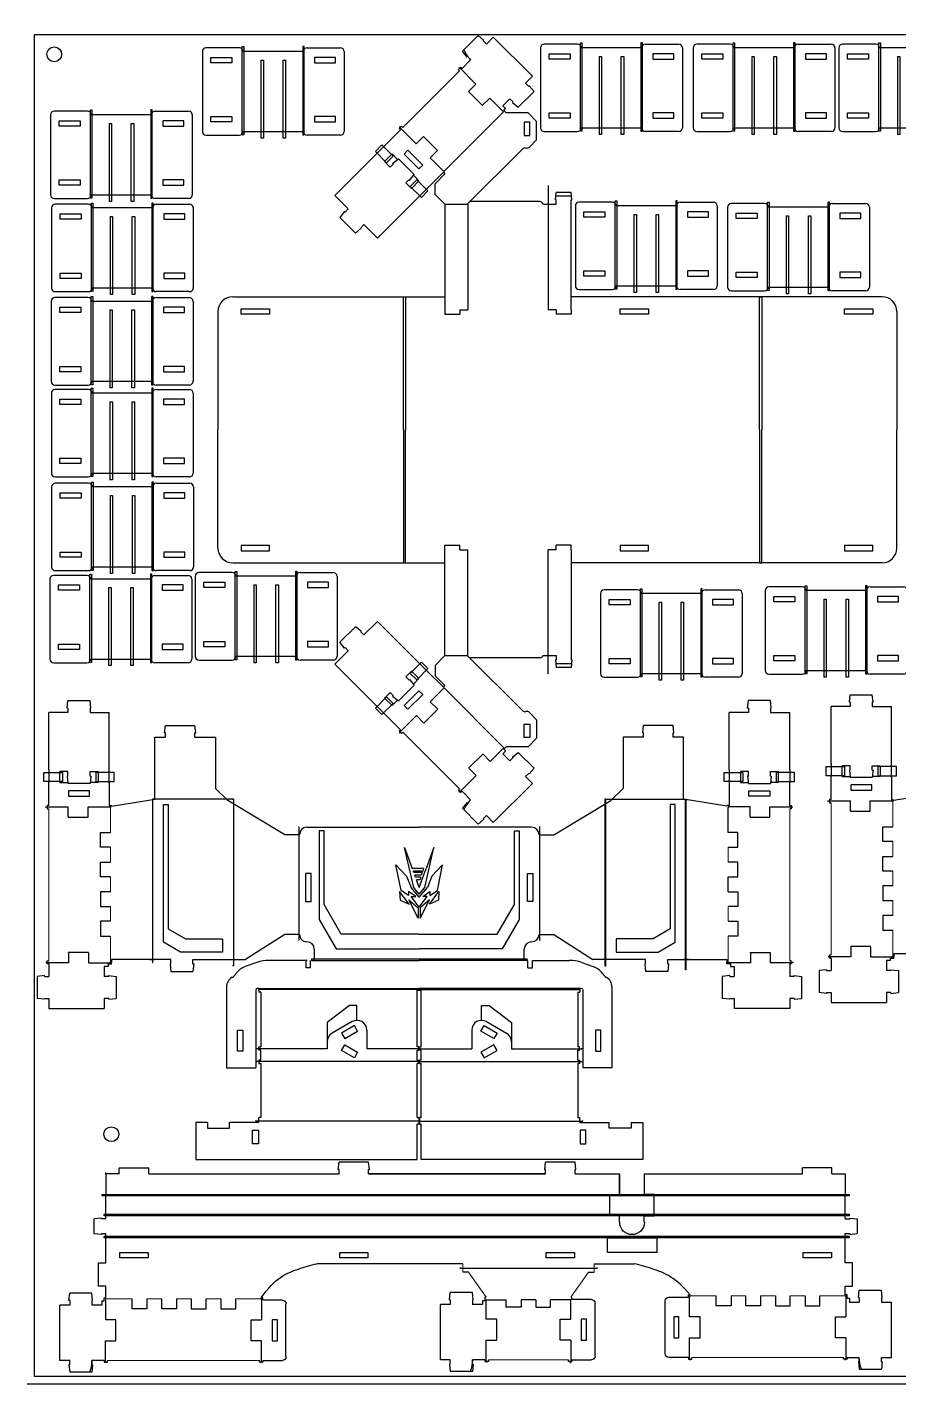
# Model space of a CAD drawing. Header units: inches. Extents: x 1422.9 to 1482.5, y 123.1 to 197.2.
# Drawn here: x 1451.4 to 1458.36, y 164.01 to 174.85 of the extents above; entities that cross this region are included whole.
import ezdxf

# ---------------------------------------------------------------- set-up
doc = ezdxf.new("R2010")
doc.units = ezdxf.units.IN
doc.header["$LTSCALE"] = 0.2
doc.header["$MEASUREMENT"] = 0
doc.layers.get('0').update_dxf_attribs({"color": 255})
for name, color, linetype in [('EXTENTS', 5, 'Continuous'), ('FLEXURES', 1, 'Continuous'), ('OUTLINES', 250, 'Continuous')]:
    doc.layers.add(name, color=color, linetype=linetype)

# ---------------------------------------------------------------- blocks, each defined once
blk = doc.blocks.new('*U195')
at = {"layer": 'OUTLINES'}
blk.add_lwpolyline([(-0.95, 1.08), (0.13, 1.08), (0.13, -3.18), (-0.95, -3.18)], close=True, dxfattribs=at)
blk = doc.blocks.new('Modular leg')
at = {"layer": 'EXTENTS', "color": 3}
for p, q in [((12.57, 16.12), (12.57, 0.29)), ((12.57, 16.12), (13.07, 16.12)), ((13.07, 16.12), (13.07, 0.29)), ((17.07, 16.12), (17.57, 16.12)), ((17.07, 0.29), (17.07, 16.12)), ((17.57, 16.12), (17.57, 0.29)), ((13.07, 0.29), (12.57, 0.29)), ((17.57, 0.29), (17.07, 0.29))]:
    blk.add_line(p, q, dxfattribs=at)
at = {"layer": 'FLEXURES'}
for points in [[(9.1, 18.86), (9.1, 0.94), (8.8, 0.94), (8.8, 18.86)], [(21.05, 18.86), (21.05, 0.94), (21.35, 0.94), (21.35, 18.86)]]:
    blk.add_lwpolyline(points, close=True, dxfattribs=at)
at = {"layer": 'OUTLINES'}
for p, q in [((0.69, 17.86), (0.69, 1.63)), ((8.2, 18.61), (1.44, 18.61)), ((21.2, 17.86), (8.95, 17.86)), ((21.95, 18.61), (28.71, 18.61)), ((29.46, 17.86), (29.46, 1.63)), ((1.44, 0.88), (8.2, 0.88)), ((8.95, 1.63), (21.2, 1.63)), ((28.71, 0.88), (21.95, 0.88))]:
    blk.add_line(p, q, dxfattribs=at)
for centre, start, end in [((1.44, 17.86), 90, 180), ((8.2, 17.86), 0, 90), ((21.95, 17.86), 90, 180), ((28.71, 17.86), 0, 90), ((1.44, 1.63), 180, 270), ((8.2, 1.63), 270, 0), ((21.95, 1.63), 180, 270), ((28.71, 1.63), 270, 0)]:
    blk.add_arc(centre, 0.75, start, end, dxfattribs=at)
at = {"layer": 'OUTLINES', "rotation": 270}
for p in [(5.62, 15.71), (5.62, 3.71)]:
    blk.add_blockref('*U195', p, dxfattribs=at)
at = {"layer": 'OUTLINES', "xscale": -1, "rotation": 90}
for p in [(24.53, 15.71), (24.53, 3.71)]:
    blk.add_blockref('*U195', p, dxfattribs=at)
blk = doc.blocks.new('Base thin flexures')
at = {"layer": 'FLEXURES'}
for p, q in [((6.773, -3.74), (6.768, -3.744)), ((6.905, -3.872), (6.773, -3.74)), ((7.126, -4.093), (7.016, -3.984)), ((7.013, -4.206), (7.126, -4.093)), ((6.3, -4.211), (6.296, -4.216)), ((6.429, -4.349), (6.296, -4.216)), ((6.762, -4.457), (7.013, -4.206)), ((6.846, -4.373), (6.929, -4.29)), ((6.102, -4.41), (6.154, -4.358)), ((6.192, -4.501), (6.102, -4.41)), ((6.154, -4.358), (6.245, -4.449)), ((6.245, -4.449), (6.192, -4.501)), ((6.54, -4.46), (6.649, -4.57)), ((6.432, -4.636), (6.38, -4.689)), ((6.522, -4.726), (6.432, -4.636)), ((6.38, -4.689), (6.471, -4.779)), ((6.471, -4.779), (6.522, -4.726)), ((7.482, -4.686), (7.482, -5.676)), ((7.485, -4.686), (7.482, -4.686)), ((6.658, -4.831), (6.841, -4.831)), ((6.841, -4.831), (6.841, -5.676)), ((6.326, -6.634), (6.326, -5.571)), ((6.326, -5.571), (6.344, -5.571)), ((6.344, -5.571), (6.344, -6.634)), ((9.17, -6.634), (9.17, -5.571)), ((9.17, -5.571), (9.188, -5.571)), ((9.188, -5.571), (9.188, -6.634)), ((6.838, -5.676), (6.841, -5.676)), ((7.482, -5.676), (7.485, -5.676)), ((6.326, -6.634), (6.326, -7.697)), ((6.344, -7.697), (6.344, -6.634)), ((9.17, -6.634), (9.17, -7.697)), ((9.188, -7.697), (9.188, -6.634)), ((6.838, -7.593), (6.841, -7.593)), ((6.841, -8.437), (6.841, -7.593)), ((7.482, -8.583), (7.482, -7.593)), ((7.482, -7.593), (7.485, -7.593)), ((6.326, -7.697), (6.344, -7.697)), ((9.17, -7.697), (9.188, -7.697)), ((6.658, -8.437), (6.841, -8.437)), ((6.38, -8.58), (6.471, -8.49)), ((6.522, -8.542), (6.432, -8.632)), ((6.471, -8.49), (6.522, -8.542)), ((6.432, -8.632), (6.38, -8.58)), ((7.485, -8.583), (7.482, -8.583)), ((6.192, -8.768), (6.102, -8.859)), ((6.245, -8.82), (6.192, -8.768)), ((6.651, -8.697), (6.541, -8.807)), ((7.127, -9.174), (6.651, -8.697)), ((6.102, -8.859), (6.154, -8.91)), ((6.154, -8.91), (6.245, -8.82)), ((6.43, -8.918), (6.296, -9.053)), ((6.3, -9.057), (6.296, -9.053)), ((7.127, -9.174), (7.018, -9.283)), ((6.907, -9.395), (6.773, -9.529)), ((6.773, -9.529), (6.768, -9.524))]:
    blk.add_line(p, q, dxfattribs=at)
at = {"layer": 'FLEXURES', "color": 1}
blk.add_line((6.762, -4.457), (6.649, -4.57), dxfattribs=at)
at = {"layer": 'OUTLINES'}
for p, q in [((6.797, -3.61), (6.922, -3.485)), ((6.968, -3.523), (6.922, -3.485)), ((6.964, -3.527), (6.968, -3.523)), ((6.964, -3.527), (6.989, -3.552)), ((6.989, -3.552), (7.044, -3.496)), ((7.044, -3.496), (7.357, -3.809)), ((6.794, -3.747), (6.863, -3.677)), ((6.834, -3.656), (6.797, -3.61)), ((6.838, -3.652), (6.834, -3.656)), ((6.838, -3.652), (6.863, -3.677)), ((6.548, -3.992), (6.775, -3.765)), ((6.765, -3.756), (6.784, -3.737)), ((6.775, -3.765), (6.765, -3.756)), ((6.784, -3.737), (6.794, -3.747)), ((6.849, -3.928), (6.905, -3.872)), ((7.302, -3.865), (7.357, -3.809)), ((7.327, -3.89), (7.302, -3.865)), ((7.327, -3.89), (7.331, -3.886)), ((7.331, -3.886), (7.369, -3.932)), ((6.322, -4.218), (6.548, -3.992)), ((6.849, -3.928), (6.846, -3.931)), ((6.846, -3.931), (6.958, -4.042)), ((7.016, -3.984), (6.96, -4.039)), ((7.121, -4.046), (7.177, -3.99)), ((7.202, -4.015), (7.177, -3.99)), ((7.243, -4.057), (7.369, -3.932)), ((6.958, -4.042), (6.96, -4.039)), ((7.142, -4.067), (7.121, -4.046)), ((7.127, -4.082), (7.142, -4.067)), ((7.127, -4.082), (7.147, -4.102)), ((7.322, -4.102), (7.147, -4.102)), ((7.202, -4.015), (7.197, -4.019)), ((7.197, -4.019), (7.243, -4.057)), ((7.39, -4.17), (7.322, -4.102)), ((6.293, -4.227), (6.312, -4.208)), ((6.303, -4.237), (6.293, -4.227)), ((6.312, -4.208), (6.322, -4.218)), ((7.39, -4.318), (7.39, -4.17)), ((6.303, -4.237), (5.777, -4.762)), ((6.484, -4.293), (6.429, -4.349)), ((6.484, -4.293), (6.487, -4.29)), ((6.487, -4.29), (6.598, -4.402)), ((7.333, -4.375), (7.39, -4.318)), ((6.174, -4.491), (6.235, -4.43)), ((6.235, -4.43), (6.279, -4.475)), ((6.54, -4.46), (6.596, -4.404)), ((6.598, -4.402), (6.596, -4.404)), ((6.835, -4.831), (7.276, -4.391)), ((7.317, -4.391), (7.317, -4.391)), ((6.219, -4.536), (6.174, -4.491)), ((6.244, -4.511), (6.219, -4.536)), ((6.24, -4.507), (6.286, -4.469)), ((6.244, -4.511), (6.24, -4.507)), ((6.286, -4.469), (6.411, -4.595)), ((6.645, -4.577), (6.118, -5.103)), ((6.37, -4.636), (6.345, -4.661)), ((6.37, -4.636), (6.374, -4.641)), ((6.374, -4.641), (6.411, -4.595)), ((6.39, -4.707), (6.45, -4.646)), ((6.45, -4.646), (6.406, -4.601)), ((6.658, -4.59), (6.579, -4.669)), ((6.645, -4.577), (6.658, -4.59)), ((5.885, -4.87), (5.777, -4.762)), ((6.345, -4.661), (6.39, -4.707)), ((6.579, -4.753), (6.579, -4.669)), ((6.658, -4.831), (6.579, -4.753)), ((7.541, -4.796), (7.547, -4.737)), ((7.544, -4.766), (7.668, -4.766)), ((7.665, -4.737), (7.547, -4.737)), ((7.671, -4.796), (7.665, -4.737)), ((5.86, -4.895), (5.885, -4.87)), ((6.658, -4.831), (6.658, -5.676)), ((7.416, -4.811), (6.855, -4.811)), ((7.43, -4.811), (7.43, -4.811)), ((7.45, -4.831), (7.458, -4.831)), ((7.458, -4.831), (7.482, -4.831)), ((7.482, -4.831), (7.547, -4.831)), ((7.547, -4.796), (7.541, -4.796)), ((7.547, -4.831), (7.547, -4.796)), ((7.665, -4.831), (7.665, -4.796)), ((7.665, -4.796), (7.671, -4.796)), ((7.665, -5.676), (7.665, -4.831)), ((5.856, -4.891), (5.818, -4.937)), ((5.818, -4.937), (5.943, -5.062)), ((5.86, -4.895), (5.856, -4.891)), ((5.989, -5.024), (5.943, -5.062)), ((5.985, -5.02), (6.01, -4.995)), ((5.985, -5.02), (5.989, -5.024)), ((6.01, -4.995), (6.118, -5.103)), ((4.963, -5.571), (6.335, -5.571)), ((6.335, -5.571), (6.658, -5.571)), ((9.179, -5.571), (7.665, -5.571)), ((10.149, -5.571), (9.179, -5.571)), ((4.845, -5.689), (4.845, -6.634)), ((6.658, -5.676), (6.658, -5.711)), ((6.658, -5.711), (6.776, -5.711)), ((6.776, -5.676), (6.841, -5.676)), ((6.776, -5.676), (6.776, -5.711)), ((7.547, -5.676), (7.482, -5.676)), ((7.547, -5.676), (7.547, -5.711)), ((7.665, -5.711), (7.547, -5.711)), ((7.665, -5.676), (7.665, -5.711)), ((10.267, -5.689), (10.267, -6.634)), ((4.845, -7.579), (4.845, -6.634)), ((10.267, -7.579), (10.267, -6.634)), ((6.658, -7.593), (6.658, -7.557)), ((6.658, -7.557), (6.776, -7.557)), ((6.776, -7.593), (6.776, -7.557)), ((7.547, -7.593), (7.547, -7.557)), ((7.665, -7.557), (7.547, -7.557)), ((7.665, -7.593), (7.665, -7.557)), ((6.658, -8.437), (6.658, -7.593)), ((6.776, -7.593), (6.841, -7.593)), ((7.547, -7.593), (7.482, -7.593)), ((7.665, -7.593), (7.665, -8.437)), ((4.963, -7.697), (6.335, -7.697)), ((6.335, -7.697), (6.658, -7.697)), ((9.179, -7.697), (7.665, -7.697)), ((10.149, -7.697), (9.179, -7.697)), ((5.818, -8.332), (5.943, -8.207)), ((5.989, -8.244), (5.943, -8.207)), ((6.01, -8.273), (6.118, -8.165)), ((6.513, -8.56), (6.118, -8.165)), ((5.856, -8.378), (5.818, -8.332)), ((5.985, -8.248), (5.989, -8.244)), ((5.985, -8.248), (6.01, -8.273)), ((5.885, -8.399), (5.777, -8.507)), ((5.86, -8.374), (5.856, -8.378)), ((5.86, -8.374), (5.885, -8.399)), ((6.658, -8.437), (6.579, -8.516)), ((6.835, -8.437), (7.276, -8.878)), ((7.45, -8.437), (7.458, -8.437)), ((7.458, -8.437), (7.482, -8.437)), ((7.482, -8.437), (7.547, -8.437)), ((7.547, -8.437), (7.547, -8.473)), ((7.665, -8.437), (7.665, -8.473)), ((6.303, -9.032), (5.777, -8.507)), ((6.345, -8.607), (6.39, -8.562)), ((6.39, -8.562), (6.45, -8.622)), ((6.513, -8.56), (6.645, -8.691)), ((6.579, -8.516), (6.579, -8.599)), ((7.416, -8.457), (6.855, -8.457)), ((7.43, -8.457), (7.43, -8.457)), ((7.547, -8.473), (7.541, -8.473)), ((7.541, -8.473), (7.547, -8.532)), ((7.544, -8.502), (7.668, -8.502)), ((7.665, -8.532), (7.547, -8.532)), ((7.665, -8.473), (7.671, -8.473)), ((7.671, -8.473), (7.665, -8.532)), ((6.37, -8.632), (6.345, -8.607)), ((6.37, -8.632), (6.374, -8.628)), ((6.374, -8.628), (6.411, -8.674)), ((6.45, -8.622), (6.406, -8.667)), ((6.658, -8.678), (6.579, -8.599)), ((6.219, -8.733), (6.174, -8.778)), ((6.174, -8.778), (6.235, -8.838)), ((6.244, -8.758), (6.219, -8.733)), ((6.244, -8.758), (6.24, -8.762)), ((6.24, -8.762), (6.286, -8.799)), ((6.286, -8.799), (6.411, -8.674)), ((6.645, -8.691), (6.658, -8.678)), ((6.235, -8.838), (6.279, -8.794)), ((6.6, -8.865), (6.489, -8.977)), ((6.541, -8.807), (6.597, -8.863)), ((6.597, -8.863), (6.6, -8.865)), ((7.317, -8.878), (7.317, -8.878)), ((6.486, -8.974), (6.43, -8.918)), ((6.489, -8.977), (6.486, -8.974)), ((7.333, -8.893), (7.39, -8.951)), ((7.39, -8.951), (7.39, -9.099)), ((6.303, -9.032), (6.293, -9.041)), ((6.293, -9.041), (6.312, -9.06)), ((6.312, -9.06), (6.322, -9.05)), ((6.322, -9.05), (6.548, -9.277)), ((7.39, -9.099), (7.322, -9.167)), ((7.142, -9.202), (7.121, -9.223)), ((7.127, -9.187), (7.147, -9.167)), ((7.127, -9.187), (7.142, -9.202)), ((7.322, -9.167), (7.147, -9.167)), ((7.197, -9.249), (7.243, -9.212)), ((7.243, -9.212), (7.369, -9.337)), ((6.548, -9.277), (6.775, -9.503)), ((6.848, -9.336), (6.96, -9.225)), ((6.96, -9.225), (6.962, -9.227)), ((7.018, -9.283), (6.962, -9.227)), ((7.121, -9.223), (7.177, -9.278)), ((7.202, -9.253), (7.177, -9.278)), ((7.202, -9.253), (7.197, -9.249)), ((6.851, -9.339), (6.848, -9.336)), ((6.851, -9.339), (6.907, -9.395)), ((7.327, -9.379), (7.302, -9.404)), ((7.302, -9.404), (7.357, -9.459)), ((7.327, -9.379), (7.331, -9.383)), ((7.331, -9.383), (7.369, -9.337)), ((6.775, -9.503), (6.765, -9.513)), ((6.765, -9.513), (6.784, -9.532)), ((6.784, -9.532), (6.794, -9.522)), ((6.794, -9.522), (6.863, -9.591)), ((7.044, -9.772), (7.357, -9.459)), ((6.834, -9.612), (6.797, -9.658)), ((6.838, -9.617), (6.834, -9.612)), ((6.838, -9.617), (6.863, -9.591)), ((6.797, -9.658), (6.922, -9.784)), ((6.968, -9.746), (6.922, -9.784)), ((6.964, -9.742), (6.989, -9.717)), ((6.964, -9.742), (6.968, -9.746)), ((6.989, -9.717), (7.044, -9.772))]:
    blk.add_line(p, q, dxfattribs=at)
for points in [[(7.337, -4.175), (7.291, -4.175), (7.291, -4.284), (7.337, -4.284)], [(6.331, -4.431), (6.361, -4.401), (6.48, -4.52), (6.449, -4.55)], [(5.029, -5.709), (5.029, -5.667), (5.256, -5.667), (5.256, -5.709)], [(8.058, -5.709), (8.058, -5.667), (8.284, -5.667), (8.284, -5.709)], [(9.848, -5.709), (9.848, -5.667), (10.074, -5.667), (10.074, -5.709)], [(5.029, -7.559), (5.029, -7.602), (5.256, -7.602), (5.256, -7.559)], [(8.058, -7.559), (8.058, -7.602), (8.284, -7.602), (8.284, -7.559)], [(9.848, -7.559), (9.848, -7.602), (10.074, -7.602), (10.074, -7.559)], [(6.331, -8.837), (6.361, -8.867), (6.48, -8.749), (6.449, -8.719)], [(7.337, -9.093), (7.291, -9.093), (7.291, -8.985), (7.337, -8.985)]]:
    blk.add_lwpolyline(points, close=True, dxfattribs=at)
for centre, radius, start, end in [((7.044, -3.496), 0.256, 203.3318, 225), ((7.297, -4.412), 0.0295, 75, 135), ((7.312, -4.354), 0.0295, 255, 315), ((7.416, -4.831), 0.0197, 30, 90), ((7.45, -4.811), 0.0197, 210, 270), ((4.963, -5.689), 0.118, 90, 180), ((10.149, -5.689), 0.118, 360, 90), ((4.963, -7.579), 0.118, 180, 270), ((10.149, -7.579), 0.118, 270, 360), ((7.416, -8.437), 0.0197, 270, 330), ((7.45, -8.457), 0.0197, 90, 150), ((7.297, -8.857), 0.0295, 225, 285), ((7.312, -8.914), 0.0295, 45, 105), ((7.044, -9.772), 0.256, 135, 156.6682)]:
    blk.add_arc(centre, radius, start, end, dxfattribs=at)
blk = doc.blocks.new('Endcap Thin Flexures')
at = {"layer": 'EXTENTS', "color": 3}
for p, q in [((5.568, 6.009), (5.568, 7.111)), ((5.568, 7.111), (5.607, 7.111)), ((5.607, 7.111), (5.607, 6.117)), ((9.655, 7.111), (9.616, 7.111)), ((9.616, 7.111), (9.616, 6.117)), ((9.655, 6.009), (9.655, 7.111)), ((6.852, 6.901), (6.813, 6.901)), ((6.813, 6.901), (6.813, 6.192)), ((6.852, 6.31), (6.852, 6.901)), ((8.371, 6.31), (8.371, 6.901)), ((8.371, 6.901), (8.41, 6.901)), ((8.41, 6.901), (8.41, 6.192)), ((7.567, 6.448), (7.494, 6.766)), ((7.494, 6.766), (7.555, 6.598)), ((7.656, 6.448), (7.729, 6.766)), ((7.729, 6.766), (7.668, 6.598)), ((7.466, 6.423), (7.425, 6.627)), ((7.425, 6.627), (7.51, 6.538)), ((7.798, 6.627), (7.713, 6.538)), ((7.757, 6.423), (7.798, 6.627)), ((7.51, 6.538), (7.546, 6.448)), ((7.646, 6.598), (7.555, 6.598)), ((7.567, 6.566), (7.563, 6.577)), ((7.638, 6.577), (7.563, 6.577)), ((7.634, 6.566), (7.567, 6.566)), ((7.581, 6.53), (7.575, 6.545)), ((7.627, 6.545), (7.575, 6.545)), ((7.623, 6.53), (7.581, 6.53)), ((7.612, 6.447), (7.589, 6.509)), ((7.616, 6.509), (7.589, 6.509)), ((7.612, 6.447), (7.668, 6.598)), ((7.623, 6.53), (7.616, 6.509)), ((7.616, 6.509), (7.616, 6.509)), ((7.623, 6.53), (7.623, 6.53)), ((7.627, 6.545), (7.628, 6.545)), ((7.635, 6.566), (7.628, 6.545)), ((7.634, 6.566), (7.635, 6.566)), ((7.638, 6.577), (7.639, 6.577)), ((7.646, 6.598), (7.639, 6.577)), ((7.713, 6.538), (7.677, 6.448)), ((7.53, 6.315), (7.454, 6.415)), ((7.454, 6.415), (7.458, 6.345)), ((7.526, 6.384), (7.466, 6.423)), ((7.584, 6.375), (7.526, 6.415)), ((7.526, 6.415), (7.526, 6.384)), ((7.612, 6.37), (7.546, 6.448)), ((7.612, 6.393), (7.567, 6.448)), ((7.612, 6.37), (7.677, 6.448)), ((7.612, 6.393), (7.656, 6.448)), ((7.639, 6.375), (7.697, 6.415)), ((7.693, 6.315), (7.769, 6.415)), ((7.697, 6.384), (7.757, 6.423)), ((7.697, 6.415), (7.697, 6.384)), ((7.769, 6.415), (7.765, 6.345)), ((6.989, 6.074), (6.852, 6.31)), ((7.458, 6.345), (7.53, 6.315)), ((7.603, 6.201), (7.529, 6.348)), ((7.529, 6.348), (7.603, 6.284)), ((7.612, 6.291), (7.547, 6.375)), ((7.547, 6.375), (7.584, 6.375)), ((7.612, 6.291), (7.676, 6.375)), ((7.62, 6.201), (7.694, 6.348)), ((7.694, 6.348), (7.62, 6.284)), ((7.676, 6.375), (7.639, 6.375)), ((7.765, 6.345), (7.693, 6.315)), ((8.235, 6.074), (8.371, 6.31)), ((6.813, 6.192), (6.949, 5.956)), ((7.603, 6.284), (7.603, 6.201)), ((7.62, 6.284), (7.62, 6.201)), ((8.41, 6.192), (8.274, 5.956)), ((5.607, 6.117), (5.744, 6.038)), ((7.612, 6.074), (6.989, 6.074)), ((7.612, 6.074), (8.235, 6.074)), ((9.616, 6.117), (9.48, 6.038)), ((5.704, 5.93), (5.568, 6.009)), ((5.744, 6.038), (6.04, 6.038)), ((6.04, 6.038), (6.04, 5.93)), ((9.48, 6.038), (9.183, 6.038)), ((9.183, 6.038), (9.183, 5.93)), ((9.519, 5.93), (9.655, 6.009)), ((6.04, 5.93), (5.704, 5.93)), ((6.949, 5.956), (7.612, 5.956)), ((8.274, 5.956), (7.612, 5.956)), ((9.183, 5.93), (9.519, 5.93))]:
    blk.add_line(p, q, dxfattribs=at)
at = {"layer": 'FLEXURES'}
for p, q in [((4.614, 7.367), (4.762, 7.367)), ((4.614, 7.293), (4.614, 7.367)), ((4.762, 7.293), (4.614, 7.293)), ((4.762, 7.367), (4.762, 7.293)), ((5.175, 7.367), (5.028, 7.367)), ((5.028, 7.367), (5.028, 7.293)), ((5.028, 7.293), (5.175, 7.293)), ((5.175, 7.293), (5.175, 7.367)), ((10.048, 7.367), (10.196, 7.367)), ((10.048, 7.293), (10.048, 7.367)), ((10.196, 7.293), (10.048, 7.293)), ((10.196, 7.367), (10.196, 7.293)), ((10.609, 7.367), (10.461, 7.367)), ((10.461, 7.367), (10.461, 7.293)), ((10.461, 7.293), (10.609, 7.293)), ((10.609, 7.293), (10.609, 7.367)), ((4.629, 7.086), (4.629, 7.092)), ((4.629, 7.092), (4.808, 7.092)), ((4.966, 7.092), (5.146, 7.092)), ((5.146, 7.092), (5.146, 7.086)), ((6.128, 7.153), (5.48, 7.153)), ((5.48, 7.153), (5.48, 7.141)), ((5.485, 7.153), (5.48, 7.153)), ((5.485, 5.849), (5.485, 7.153)), ((6.121, 7.153), (6.128, 7.153)), ((6.128, 7.153), (6.128, 5.82)), ((9.102, 7.153), (9.095, 7.153)), ((9.095, 7.153), (9.095, 5.82)), ((9.095, 7.153), (9.743, 7.153)), ((9.102, 5.82), (9.102, 7.153)), ((9.738, 5.79), (9.738, 7.153)), ((9.743, 7.153), (9.743, 7.141)), ((10.078, 7.092), (10.078, 7.086)), ((10.254, 7.092), (10.078, 7.092)), ((10.078, 6.886), (10.078, 7.086)), ((10.412, 7.092), (10.592, 7.092)), ((10.592, 7.086), (10.592, 7.092)), ((6.647, 6.931), (6.651, 6.931)), ((6.651, 6.931), (6.651, 6.026)), ((8.577, 6.931), (8.572, 6.931)), ((8.572, 6.931), (8.572, 6.026)), ((10.078, 6.413), (10.078, 6.531)), ((6.651, 6.026), (6.647, 6.026)), ((8.572, 6.026), (8.577, 6.026)), ((6.751, 5.877), (6.751, 5.865)), ((6.751, 5.877), (8.472, 5.877)), ((6.751, 5.865), (7.612, 5.865)), ((8.472, 5.865), (7.612, 5.865)), ((8.472, 5.877), (8.472, 5.865)), ((4.632, 5.852), (4.632, 5.846)), ((4.811, 5.846), (4.632, 5.846)), ((4.969, 5.846), (5.146, 5.846)), ((5.146, 5.846), (5.146, 5.852)), ((5.48, 5.849), (5.485, 5.849)), ((6.128, 5.82), (6.121, 5.82)), ((9.095, 5.82), (9.102, 5.82)), ((9.743, 5.79), (9.738, 5.79)), ((10.078, 5.846), (10.078, 5.852)), ((10.257, 5.846), (10.078, 5.846)), ((10.595, 5.846), (10.415, 5.846)), ((10.595, 5.852), (10.595, 5.846)), ((6.331, 5.632), (6.331, 5.641)), ((6.331, 5.641), (7.612, 5.641)), ((8.893, 5.641), (7.612, 5.641)), ((8.893, 5.632), (8.893, 5.641)), ((7.612, 5.632), (6.331, 5.632)), ((7.612, 5.632), (8.893, 5.632)), ((6.312, 5.158), (6.312, 5.164)), ((6.875, 5.158), (6.312, 5.158)), ((7.609, 5.158), (7.193, 5.158)), ((7.609, 5.164), (7.609, 5.158)), ((7.614, 5.164), (7.614, 5.158)), ((7.614, 5.158), (8.031, 5.158)), ((8.348, 5.158), (8.911, 5.158)), ((8.911, 5.158), (8.911, 5.164)), ((7.609, 5.058), (6.312, 5.058)), ((6.312, 5.058), (6.312, 5.052)), ((7.609, 5.052), (7.609, 5.058)), ((7.614, 5.058), (8.911, 5.058)), ((7.614, 5.052), (7.614, 5.058)), ((8.911, 5.058), (8.911, 5.052)), ((6.305, 4.579), (6.305, 4.585)), ((7.609, 4.579), (6.305, 4.579)), ((7.609, 4.585), (7.609, 4.579)), ((7.614, 4.585), (7.614, 4.579)), ((7.614, 4.579), (8.918, 4.579)), ((8.918, 4.579), (8.918, 4.585))]:
    blk.add_line(p, q, dxfattribs=at)
at = {"layer": 'FLEXURES', "lineweight": 0}
for p, q in [((5.146, 6.886), (5.146, 7.086)), ((5.5, 7.153), (5.48, 7.153)), ((5.48, 7.153), (5.48, 5.849)), ((9.723, 7.153), (9.743, 7.153)), ((9.743, 7.153), (9.743, 5.79)), ((5.146, 6.649), (5.146, 6.768)), ((10.078, 6.649), (10.078, 6.768)), ((5.146, 6.413), (5.146, 6.531)), ((5.146, 6.177), (5.146, 6.295)), ((10.078, 6.177), (10.078, 6.295)), ((5.146, 5.852), (5.146, 6.059)), ((10.078, 5.852), (10.078, 6.059))]:
    blk.add_line(p, q, dxfattribs=at)
at = {"layer": 'OUTLINES'}
for p, q in [((4.8, 7.881), (4.806, 7.94)), ((4.806, 7.94), (4.983, 7.94)), ((4.989, 7.881), (4.983, 7.94)), ((10.234, 7.881), (10.24, 7.94)), ((10.417, 7.94), (10.24, 7.94)), ((10.423, 7.881), (10.417, 7.94)), ((4.806, 7.845), (4.654, 7.845)), ((4.654, 7.391), (4.654, 7.845)), ((4.806, 7.881), (4.8, 7.881)), ((4.806, 7.881), (4.806, 7.845)), ((4.983, 7.881), (4.983, 7.845)), ((4.983, 7.881), (4.989, 7.881)), ((4.983, 7.845), (5.136, 7.845)), ((5.136, 7.391), (5.136, 7.845)), ((10.087, 7.391), (10.087, 7.845)), ((10.24, 7.845), (10.087, 7.845)), ((10.24, 7.881), (10.234, 7.881)), ((10.24, 7.881), (10.24, 7.845)), ((10.417, 7.881), (10.417, 7.845)), ((10.417, 7.881), (10.423, 7.881)), ((10.417, 7.845), (10.57, 7.845)), ((10.57, 7.391), (10.57, 7.845)), ((5.578, 7.683), (5.584, 7.742)), ((5.584, 7.742), (5.82, 7.742)), ((5.826, 7.683), (5.82, 7.742)), ((9.397, 7.683), (9.403, 7.742)), ((9.639, 7.742), (9.403, 7.742)), ((9.645, 7.683), (9.639, 7.742)), ((5.5, 7.153), (5.5, 7.647)), ((5.5, 7.647), (5.584, 7.647)), ((5.584, 7.683), (5.578, 7.683)), ((5.584, 7.647), (5.584, 7.683)), ((5.82, 7.647), (5.82, 7.683)), ((5.82, 7.683), (5.826, 7.683)), ((5.82, 7.647), (5.983, 7.647)), ((5.983, 7.647), (5.983, 7.239)), ((9.403, 7.647), (9.24, 7.647)), ((9.24, 7.647), (9.24, 7.239)), ((9.403, 7.683), (9.397, 7.683)), ((9.403, 7.647), (9.403, 7.683)), ((9.639, 7.647), (9.639, 7.683)), ((9.639, 7.683), (9.645, 7.683)), ((9.723, 7.647), (9.639, 7.647)), ((9.723, 7.153), (9.723, 7.647)), ((4.654, 7.391), (4.654, 7.287)), ((4.806, 7.373), (4.742, 7.373)), ((4.742, 7.287), (4.742, 7.373)), ((4.806, 7.337), (4.806, 7.373)), ((4.983, 7.373), (5.047, 7.373)), ((4.983, 7.337), (4.983, 7.373)), ((5.047, 7.373), (5.047, 7.287)), ((5.136, 7.281), (5.136, 7.393)), ((10.087, 7.391), (10.087, 7.287)), ((10.24, 7.373), (10.176, 7.373)), ((10.176, 7.373), (10.176, 7.287)), ((10.24, 7.337), (10.24, 7.373)), ((10.417, 7.373), (10.481, 7.373)), ((10.417, 7.337), (10.417, 7.373)), ((10.481, 7.287), (10.481, 7.373)), ((10.57, 7.391), (10.57, 7.287)), ((4.654, 7.102), (4.654, 7.287)), ((4.742, 7.287), (4.805, 7.287)), ((4.806, 7.337), (4.8, 7.337)), ((4.8, 7.337), (4.806, 7.278)), ((4.983, 7.278), (4.806, 7.278)), ((4.983, 7.337), (4.989, 7.337)), ((4.989, 7.337), (4.983, 7.278)), ((5.047, 7.287), (4.984, 7.287)), ((5.136, 7.287), (5.136, 7.101)), ((5.5, 7.153), (5.5, 7.339)), ((9.723, 7.153), (9.723, 7.339)), ((10.087, 7.287), (10.087, 7.101)), ((10.176, 7.287), (10.239, 7.287)), ((10.24, 7.337), (10.234, 7.337)), ((10.234, 7.337), (10.24, 7.278)), ((10.24, 7.278), (10.417, 7.278)), ((10.417, 7.337), (10.423, 7.337)), ((10.423, 7.337), (10.417, 7.278)), ((10.481, 7.287), (10.418, 7.287)), ((10.57, 7.102), (10.57, 7.287)), ((5.983, 7.239), (6.082, 7.141)), ((9.24, 7.239), (9.142, 7.141)), ((4.654, 7.102), (4.64, 7.102)), ((4.64, 7.102), (4.64, 7.076)), ((4.64, 7.076), (4.654, 7.076)), ((4.808, 7.014), (4.808, 7.092)), ((4.966, 7.014), (4.966, 7.092)), ((5.136, 7.101), (5.154, 7.101)), ((5.154, 7.097), (5.5, 7.153)), ((5.154, 7.101), (5.154, 7.097)), ((6.537, 6.869), (6.082, 7.141)), ((8.686, 6.869), (9.142, 7.141)), ((10.069, 7.097), (9.723, 7.153)), ((10.087, 7.101), (10.069, 7.101)), ((10.069, 7.101), (10.069, 7.097)), ((10.254, 7.014), (10.254, 7.092)), ((10.412, 7.014), (10.412, 7.092)), ((10.57, 7.102), (10.583, 7.102)), ((10.583, 7.076), (10.57, 7.076)), ((10.583, 7.102), (10.583, 7.076)), ((4.808, 7.014), (4.808, 7.01)), ((4.808, 7.01), (4.966, 7.01)), ((4.966, 7.01), (4.966, 7.014)), ((10.254, 7.014), (10.254, 7.01)), ((10.254, 7.01), (10.412, 7.01)), ((10.412, 7.01), (10.412, 7.014)), ((5.067, 6.768), (5.067, 6.886)), ((5.067, 6.886), (5.146, 6.886)), ((6.655, 6.869), (6.537, 6.869)), ((6.714, 6.928), (7.612, 6.928)), ((8.509, 6.928), (7.612, 6.928)), ((8.568, 6.869), (8.686, 6.869)), ((10.156, 6.886), (10.078, 6.886)), ((10.156, 6.768), (10.156, 6.886)), ((5.146, 6.768), (5.067, 6.768)), ((10.078, 6.768), (10.156, 6.768)), ((5.067, 6.531), (5.067, 6.649)), ((5.067, 6.649), (5.146, 6.649)), ((10.156, 6.649), (10.078, 6.649)), ((10.156, 6.531), (10.156, 6.649)), ((5.146, 6.531), (5.067, 6.531)), ((10.078, 6.531), (10.156, 6.531)), ((5.146, 6.413), (5.067, 6.413)), ((5.067, 6.413), (5.067, 6.295)), ((10.078, 6.413), (10.156, 6.413)), ((10.156, 6.413), (10.156, 6.295)), ((5.067, 6.295), (5.146, 6.295)), ((10.156, 6.295), (10.078, 6.295)), ((5.146, 6.177), (5.067, 6.177)), ((5.067, 6.177), (5.067, 6.059)), ((6.537, 6.072), (6.224, 5.871)), ((6.655, 6.072), (6.537, 6.072)), ((8.568, 6.072), (8.686, 6.072)), ((8.686, 6.072), (8.999, 5.871)), ((10.078, 6.177), (10.156, 6.177)), ((10.156, 6.177), (10.156, 6.059)), ((5.067, 6.059), (5.146, 6.059)), ((10.156, 6.059), (10.078, 6.059)), ((4.64, 5.836), (4.64, 5.862)), ((4.64, 5.862), (4.654, 5.862)), ((4.811, 5.925), (4.811, 5.929)), ((4.969, 5.929), (4.811, 5.929)), ((4.811, 5.925), (4.811, 5.846)), ((4.969, 5.925), (4.969, 5.929)), ((4.969, 5.925), (4.969, 5.846)), ((5.459, 5.871), (5.154, 5.871)), ((5.154, 5.871), (5.154, 5.849)), ((5.459, 5.871), (5.497, 5.871)), ((5.497, 5.871), (5.459, 5.871)), ((5.627, 5.871), (5.497, 5.871)), ((5.627, 5.836), (5.627, 5.871)), ((5.804, 5.871), (6.224, 5.871)), ((5.804, 5.836), (5.804, 5.871)), ((6.715, 5.865), (6.413, 5.865)), ((6.708, 5.806), (6.708, 5.865)), ((6.743, 5.806), (6.743, 5.865)), ((6.75, 5.865), (6.774, 5.865)), ((6.774, 5.865), (6.774, 5.954)), ((8.45, 5.865), (8.45, 5.954)), ((8.48, 5.865), (8.45, 5.865)), ((8.48, 5.806), (8.48, 5.865)), ((8.516, 5.806), (8.516, 5.865)), ((8.516, 5.865), (8.81, 5.865)), ((9.419, 5.871), (8.999, 5.871)), ((9.419, 5.836), (9.419, 5.871)), ((9.596, 5.871), (9.726, 5.871)), ((9.596, 5.836), (9.596, 5.871)), ((9.765, 5.871), (9.726, 5.871)), ((9.726, 5.871), (9.765, 5.871)), ((9.765, 5.871), (10.069, 5.871)), ((10.069, 5.871), (10.069, 5.849)), ((10.257, 5.925), (10.257, 5.929)), ((10.257, 5.929), (10.415, 5.929)), ((10.257, 5.925), (10.257, 5.846)), ((10.415, 5.929), (10.415, 5.925)), ((10.415, 5.925), (10.415, 5.846)), ((10.583, 5.862), (10.57, 5.862)), ((10.583, 5.836), (10.583, 5.862)), ((4.654, 5.836), (4.64, 5.836)), ((4.654, 5.836), (4.654, 5.737)), ((5.126, 5.816), (5.096, 5.816)), ((5.096, 5.816), (5.096, 5.737)), ((5.126, 5.836), (5.154, 5.836)), ((5.126, 5.836), (5.126, 5.816)), ((5.154, 5.836), (5.154, 5.849)), ((5.627, 5.836), (5.621, 5.836)), ((5.621, 5.836), (5.627, 5.777)), ((5.627, 5.777), (5.804, 5.777)), ((5.804, 5.836), (5.81, 5.836)), ((5.81, 5.836), (5.804, 5.777)), ((6.314, 5.848), (6.222, 5.815)), ((6.743, 5.806), (6.708, 5.806)), ((8.48, 5.806), (8.516, 5.806)), ((8.909, 5.848), (9.001, 5.815)), ((9.419, 5.836), (9.413, 5.836)), ((9.413, 5.836), (9.419, 5.777)), ((9.596, 5.777), (9.419, 5.777)), ((9.596, 5.836), (9.602, 5.836)), ((9.602, 5.836), (9.596, 5.777)), ((10.069, 5.837), (10.069, 5.849)), ((10.097, 5.837), (10.069, 5.837)), ((10.097, 5.837), (10.097, 5.816)), ((10.097, 5.816), (10.127, 5.816)), ((10.127, 5.816), (10.127, 5.737)), ((10.57, 5.836), (10.583, 5.836)), ((10.57, 5.836), (10.57, 5.737)), ((4.618, 5.743), (4.559, 5.737)), ((4.559, 5.737), (4.559, 5.56)), ((4.618, 5.737), (4.618, 5.743)), ((4.618, 5.737), (4.654, 5.737)), ((5.132, 5.737), (5.096, 5.737)), ((5.132, 5.737), (5.132, 5.743)), ((5.132, 5.743), (5.191, 5.737)), ((5.191, 5.737), (5.191, 5.56)), ((6.073, 5.653), (6.073, 5.438)), ((6.331, 5.641), (6.331, 5.611)), ((8.893, 5.641), (8.893, 5.611)), ((9.15, 5.653), (9.15, 5.438)), ((10.091, 5.743), (10.032, 5.737)), ((10.032, 5.737), (10.032, 5.56)), ((10.091, 5.737), (10.091, 5.743)), ((10.091, 5.737), (10.127, 5.737)), ((10.605, 5.737), (10.57, 5.737)), ((10.605, 5.737), (10.605, 5.743)), ((10.605, 5.743), (10.664, 5.737)), ((10.664, 5.737), (10.664, 5.56)), ((4.618, 5.554), (4.559, 5.56)), ((4.618, 5.56), (4.618, 5.554)), ((4.618, 5.56), (4.654, 5.56)), ((4.654, 5.56), (4.654, 5.481)), ((5.096, 5.56), (5.096, 5.481)), ((5.132, 5.56), (5.096, 5.56)), ((5.132, 5.56), (5.132, 5.554)), ((5.132, 5.554), (5.191, 5.56)), ((6.306, 5.633), (6.306, 5.007)), ((6.345, 5.611), (6.331, 5.611)), ((6.345, 5.611), (6.345, 5.174)), ((7.595, 5.174), (7.595, 5.626)), ((7.595, 5.626), (7.628, 5.626)), ((7.628, 5.626), (7.595, 5.626)), ((7.628, 5.174), (7.628, 5.626)), ((8.878, 5.611), (8.893, 5.611)), ((8.878, 5.611), (8.878, 5.174)), ((8.917, 5.633), (8.917, 5.007)), ((10.091, 5.554), (10.032, 5.56)), ((10.091, 5.56), (10.127, 5.56)), ((10.091, 5.56), (10.091, 5.554)), ((10.127, 5.56), (10.127, 5.481)), ((10.57, 5.56), (10.57, 5.481)), ((10.605, 5.56), (10.57, 5.56)), ((10.605, 5.56), (10.605, 5.554)), ((10.605, 5.554), (10.664, 5.56)), ((4.654, 5.481), (5.096, 5.481)), ((6.073, 5.438), (6.073, 5.007)), ((7.055, 5.504), (6.875, 5.368)), ((7.114, 5.504), (7.055, 5.504)), ((7.114, 5.485), (7.114, 5.504)), ((7.114, 5.385), (7.114, 5.485)), ((8.11, 5.485), (8.11, 5.504)), ((8.11, 5.504), (8.169, 5.504)), ((8.11, 5.385), (8.11, 5.485)), ((8.169, 5.504), (8.348, 5.368)), ((9.15, 5.438), (9.15, 5.007)), ((10.57, 5.481), (10.127, 5.481)), ((6.875, 5.368), (6.875, 5.158)), ((7.075, 5.376), (6.915, 5.283)), ((8.149, 5.376), (8.308, 5.283)), ((8.348, 5.368), (8.348, 5.158)), ((7.193, 5.307), (7.193, 5.158)), ((8.031, 5.307), (8.031, 5.158)), ((6.331, 5.148), (6.331, 5.174)), ((6.331, 5.174), (6.345, 5.174)), ((6.345, 5.148), (6.331, 5.148)), ((6.345, 5.068), (6.345, 5.148)), ((7.609, 5.174), (7.595, 5.174)), ((7.595, 5.068), (7.595, 5.148)), ((7.595, 5.148), (7.609, 5.148)), ((7.609, 5.148), (7.609, 5.174)), ((7.614, 5.148), (7.614, 5.174)), ((7.614, 5.174), (7.628, 5.174)), ((7.628, 5.148), (7.614, 5.148)), ((7.628, 5.068), (7.628, 5.148)), ((8.892, 5.174), (8.878, 5.174)), ((8.878, 5.068), (8.878, 5.148)), ((8.878, 5.148), (8.892, 5.148)), ((8.892, 5.148), (8.892, 5.174)), ((6.073, 5.007), (6.306, 5.007)), ((6.345, 5.068), (6.331, 5.068)), ((6.331, 5.068), (6.331, 5.041)), ((6.331, 5.041), (6.345, 5.041)), ((6.345, 5.041), (6.345, 4.609)), ((7.595, 5.068), (7.609, 5.068)), ((7.595, 4.61), (7.595, 5.041)), ((7.609, 5.041), (7.595, 5.041)), ((7.609, 5.068), (7.609, 5.041)), ((7.628, 5.068), (7.614, 5.068)), ((7.614, 5.068), (7.614, 5.041)), ((7.614, 5.041), (7.628, 5.041)), ((7.628, 4.61), (7.628, 5.041)), ((8.878, 5.068), (8.892, 5.068)), ((8.892, 5.041), (8.878, 5.041)), ((8.878, 5.041), (8.878, 4.609)), ((8.892, 5.068), (8.892, 5.041)), ((9.15, 5.007), (8.917, 5.007)), ((5.919, 4.57), (5.826, 4.57)), ((5.826, 4.57), (5.826, 4.511)), ((5.919, 4.57), (5.919, 4.523)), ((6.331, 4.57), (6.096, 4.57)), ((6.096, 4.523), (6.096, 4.57)), ((6.331, 4.57), (6.331, 4.609)), ((6.345, 4.609), (6.331, 4.609)), ((7.595, 4.609), (7.609, 4.609)), ((7.595, 4.275), (7.595, 4.556)), ((7.609, 4.556), (7.595, 4.556)), ((7.609, 4.609), (7.609, 4.556)), ((7.628, 4.609), (7.614, 4.609)), ((7.614, 4.609), (7.614, 4.556)), ((7.614, 4.556), (7.628, 4.556)), ((7.628, 4.275), (7.628, 4.556)), ((8.878, 4.609), (8.893, 4.609)), ((8.893, 4.57), (8.893, 4.609)), ((8.893, 4.57), (9.127, 4.57)), ((9.127, 4.523), (9.127, 4.57)), ((9.305, 4.57), (9.398, 4.57)), ((9.305, 4.57), (9.305, 4.523)), ((9.398, 4.57), (9.398, 4.511)), ((5.826, 4.511), (5.826, 4.275)), ((5.919, 4.523), (6.096, 4.523)), ((9.305, 4.523), (9.127, 4.523)), ((9.398, 4.511), (9.398, 4.275)), ((5.826, 4.275), (7.595, 4.275)), ((9.398, 4.275), (7.628, 4.275))]:
    blk.add_line(p, q, dxfattribs=at)
at = {"layer": 'OUTLINES', "lineweight": 0}
for p, q in [((4.654, 5.862), (4.654, 7.076)), ((10.57, 5.862), (10.57, 7.076))]:
    blk.add_line(p, q, dxfattribs=at)
at = {"layer": 'OUTLINES'}
for points in [[(4.811, 7.22), (4.811, 7.177), (4.979, 7.177), (4.979, 7.22)], [(10.412, 7.22), (10.412, 7.177), (10.245, 7.177), (10.245, 7.22)], [(6.747, 6.56), (6.704, 6.56), (6.704, 6.334), (6.747, 6.334)], [(8.477, 6.56), (8.519, 6.56), (8.519, 6.334), (8.477, 6.334)], [(7.119, 5.3), (7.094, 5.344), (6.99, 5.284), (7.016, 5.24)], [(8.104, 5.3), (8.129, 5.344), (8.233, 5.284), (8.207, 5.24)], [(6.16, 5.307), (6.203, 5.307), (6.203, 5.139), (6.16, 5.139)], [(9.063, 5.307), (9.02, 5.307), (9.02, 5.139), (9.063, 5.139)], [(7.119, 5.131), (7.094, 5.086), (6.99, 5.146), (7.016, 5.19)], [(8.104, 5.131), (8.129, 5.086), (8.233, 5.146), (8.207, 5.19)], [(6.28, 4.507), (6.327, 4.507), (6.327, 4.398), (6.28, 4.398)], [(8.943, 4.507), (8.896, 4.507), (8.896, 4.398), (8.943, 4.398)]]:
    blk.add_lwpolyline(points, close=True, dxfattribs=at)
for centre, radius, start, end in [((6.714, 6.869), 0.0591, 90, 180), ((8.509, 6.869), 0.0591, 0, 90), ((6.714, 6.072), 0.0591, 180, 270), ((8.509, 6.072), 0.0591, 270, 0), ((6.714, 5.954), 0.0591, 0, 90), ((8.509, 5.954), 0.0591, 90, 180), ((6.413, 5.57), 0.295, 90, 109.6006), ((8.81, 5.57), 0.295, 70.3994, 90), ((6.073, 5.806), 0.0886, 300, 330), ((6.271, 5.672), 0.151, 109.1531, 143.7239), ((8.952, 5.672), 0.151, 36.2761, 70.8469), ((9.15, 5.806), 0.0886, 210, 240), ((6.161, 5.653), 0.0886, 120, 180), ((6.331, 5.597), 0.0443, 90, 123.749), ((8.893, 5.597), 0.0443, 56.251, 90), ((9.062, 5.653), 0.0886, 0, 60), ((7.114, 5.307), 0.0787, 0, 120), ((8.109, 5.307), 0.0787, 60, 180), ((6.954, 5.215), 0.0787, 120, 180), ((8.269, 5.215), 0.0787, 0, 60)]:
    blk.add_arc(centre, radius, start, end, dxfattribs=at)
blk = doc.blocks.new('Transmission thin flexures')
blk.add_line((15.32, -12.489), (15.334, -12.489))
at = {"layer": 'FLEXURES'}
for p, q in [((19.566, -12.025), (13.601, -12.025)), ((13.601, -12.025), (13.601, -12.036)), ((19.566, -12.036), (19.566, -12.025)), ((13.601, -12.036), (19.566, -12.036)), ((13.601, -12.183), (13.601, -12.196)), ((19.551, -12.183), (13.601, -12.183)), ((13.601, -12.196), (19.551, -12.196)), ((19.551, -12.196), (19.551, -12.183)), ((13.601, -12.361), (13.601, -12.372)), ((13.601, -12.361), (19.549, -12.361)), ((13.601, -12.372), (19.549, -12.372)), ((19.549, -12.372), (19.549, -12.361)), ((15.613, -12.617), (15.613, -12.607)), ((16.705, -12.612), (15.613, -12.612)), ((15.613, -12.617), (16.705, -12.617)), ((16.705, -12.617), (16.705, -12.607)), ((16.705, -12.617), (16.705, -12.612)), ((13.627, -12.835), (13.634, -12.835)), ((13.627, -12.854), (13.627, -13.002)), ((14.874, -12.835), (14.868, -12.835)), ((14.874, -13.002), (14.874, -12.854)), ((15.824, -12.865), (15.866, -12.865)), ((15.824, -13.02), (15.824, -12.865)), ((15.866, -12.865), (15.984, -12.865)), ((16.102, -12.865), (16.22, -12.865)), ((16.498, -12.865), (16.338, -12.865)), ((16.498, -13.02), (16.498, -12.865)), ((18.293, -12.859), (18.299, -12.859)), ((18.293, -12.878), (18.293, -13.026)), ((19.539, -12.859), (19.533, -12.859)), ((19.539, -12.878), (19.539, -13.026)), ((13.627, -13.17), (13.627, -13.342)), ((14.874, -13.346), (14.874, -13.17)), ((15.824, -13.188), (15.824, -13.367)), ((16.498, -13.364), (16.498, -13.188)), ((18.293, -13.368), (18.293, -13.193)), ((19.539, -13.367), (19.539, -13.193)), ((13.634, -13.342), (13.627, -13.342)), ((14.868, -13.346), (14.874, -13.346)), ((15.831, -13.367), (15.824, -13.367)), ((16.492, -13.364), (16.498, -13.364)), ((18.299, -13.368), (18.293, -13.368)), ((19.533, -13.367), (19.539, -13.367))]:
    blk.add_line(p, q, dxfattribs=at)
at = {"layer": 'FLEXURES', "lineweight": 0}
for p, q in [((13.834, -12.835), (13.627, -12.835)), ((13.627, -12.835), (13.627, -12.854)), ((14.07, -12.835), (13.952, -12.835)), ((14.307, -12.835), (14.188, -12.835)), ((14.543, -12.835), (14.425, -12.835)), ((14.874, -12.835), (14.661, -12.835)), ((14.874, -12.854), (14.874, -12.835)), ((18.293, -12.878), (18.293, -12.859)), ((18.293, -12.859), (18.499, -12.859)), ((18.618, -12.859), (18.736, -12.859)), ((18.854, -12.859), (18.972, -12.859)), ((19.09, -12.859), (19.208, -12.859)), ((19.326, -12.859), (19.539, -12.859)), ((19.539, -12.859), (19.539, -12.878))]:
    blk.add_line(p, q, dxfattribs=at)
at = {"layer": 'OUTLINES'}
for p, q in [((13.737, -11.86), (13.737, -11.813)), ((13.737, -11.813), (13.973, -11.813)), ((13.973, -11.86), (13.973, -11.813)), ((15.782, -11.825), (15.788, -11.766)), ((15.788, -11.766), (16.024, -11.766)), ((16.03, -11.825), (16.024, -11.766)), ((17.432, -11.825), (17.438, -11.766)), ((17.438, -11.766), (17.674, -11.766)), ((17.68, -11.825), (17.674, -11.766)), ((19.194, -11.86), (19.194, -11.813)), ((19.43, -11.813), (19.194, -11.813)), ((19.43, -11.86), (19.43, -11.813)), ((13.631, -11.86), (13.631, -12.025)), ((13.737, -11.86), (13.631, -11.86)), ((15.236, -11.86), (13.973, -11.86)), ((15.236, -11.86), (15.236, -12.025)), ((15.433, -12.025), (15.433, -11.86)), ((15.788, -11.86), (15.433, -11.86)), ((15.433, -11.86), (15.433, -12.025)), ((15.788, -11.825), (15.782, -11.825)), ((15.788, -11.86), (15.782, -11.86)), ((15.788, -11.86), (15.782, -11.86)), ((15.788, -11.86), (15.788, -11.825)), ((16.024, -11.86), (16.024, -11.825)), ((16.024, -11.825), (16.03, -11.825)), ((17.438, -11.86), (16.024, -11.86)), ((16.024, -11.86), (17.438, -11.86)), ((17.438, -11.825), (17.432, -11.825)), ((17.432, -11.86), (17.438, -11.86)), ((17.438, -11.86), (17.432, -11.86)), ((17.438, -11.86), (17.438, -11.825)), ((17.674, -11.86), (17.674, -11.825)), ((17.674, -11.825), (17.68, -11.825)), ((18.072, -11.86), (17.674, -11.86)), ((19.194, -11.86), (18.072, -11.86)), ((19.43, -11.86), (19.536, -11.86)), ((19.536, -11.86), (19.536, -11.85)), ((19.536, -11.86), (19.536, -12.03)), ((13.631, -12.03), (13.631, -12.025)), ((13.631, -12.189), (13.631, -12.03)), ((15.157, -12.196), (15.157, -12.025)), ((15.157, -12.025), (15.236, -12.025)), ((15.511, -12.025), (15.433, -12.025)), ((15.511, -12.196), (15.511, -12.025)), ((19.536, -12.189), (19.536, -12.03)), ((13.595, -12.213), (13.536, -12.219)), ((13.536, -12.219), (13.536, -12.337)), ((13.595, -12.219), (13.595, -12.213)), ((13.631, -12.219), (13.595, -12.219)), ((13.631, -12.219), (13.631, -12.189)), ((15.236, -12.196), (15.157, -12.196)), ((15.236, -12.247), (15.236, -12.196)), ((15.433, -12.247), (15.433, -12.196)), ((15.433, -12.196), (15.511, -12.196)), ((19.536, -12.219), (19.536, -12.189)), ((19.536, -12.22), (19.572, -12.22)), ((19.572, -12.22), (19.572, -12.214)), ((19.572, -12.214), (19.631, -12.22)), ((19.631, -12.338), (19.631, -12.22)), ((13.595, -12.343), (13.536, -12.337)), ((13.631, -12.337), (13.595, -12.337)), ((13.595, -12.337), (13.595, -12.343)), ((13.631, -12.367), (13.631, -12.337)), ((19.536, -12.367), (19.536, -12.337)), ((19.536, -12.338), (19.572, -12.338)), ((19.572, -12.338), (19.572, -12.344)), ((19.572, -12.344), (19.631, -12.338)), ((13.631, -12.572), (13.631, -12.367)), ((15.531, -12.371), (15.137, -12.371)), ((15.137, -12.371), (15.137, -12.489)), ((15.531, -12.489), (15.531, -12.371)), ((19.536, -12.572), (19.536, -12.367)), ((13.572, -12.758), (13.572, -12.572)), ((13.572, -12.572), (13.631, -12.572)), ((15.137, -12.489), (15.531, -12.489)), ((19.595, -12.572), (19.536, -12.572)), ((19.595, -12.758), (19.595, -12.572)), ((15.637, -12.578), (15.316, -12.578)), ((15.681, -12.646), (15.637, -12.646)), ((16.641, -12.646), (16.686, -12.646)), ((16.686, -12.578), (17.851, -12.578)), ((13.336, -12.849), (13.342, -12.79)), ((13.519, -12.79), (13.342, -12.79)), ((13.525, -12.849), (13.519, -12.79)), ((13.631, -12.758), (13.572, -12.758)), ((13.631, -12.826), (13.631, -12.758)), ((19.536, -12.758), (19.595, -12.758)), ((19.536, -12.85), (19.536, -12.758)), ((13.342, -12.884), (13.263, -12.884)), ((13.263, -13.327), (13.263, -12.884)), ((13.342, -12.849), (13.336, -12.849)), ((13.342, -12.849), (13.342, -12.884)), ((13.519, -12.849), (13.519, -12.884)), ((13.519, -12.849), (13.525, -12.849)), ((13.598, -12.884), (13.519, -12.884)), ((13.617, -12.854), (13.598, -12.854)), ((13.598, -12.854), (13.598, -12.884)), ((13.617, -12.854), (13.617, -12.826)), ((13.617, -12.826), (13.631, -12.826)), ((13.834, -12.914), (13.834, -12.835)), ((13.952, -12.835), (13.952, -12.914)), ((14.07, -12.914), (14.07, -12.835)), ((14.188, -12.835), (14.188, -12.914)), ((14.307, -12.835), (14.307, -12.914)), ((14.425, -12.914), (14.425, -12.835)), ((14.543, -12.835), (14.543, -12.914)), ((14.661, -12.914), (14.661, -12.835)), ((14.883, -12.826), (14.871, -12.826)), ((14.883, -12.845), (14.883, -12.826)), ((15.039, -12.845), (14.883, -12.845)), ((15.069, -13.297), (15.069, -12.874)), ((15.629, -13.316), (15.629, -12.893)), ((15.659, -12.863), (15.815, -12.863)), ((15.815, -12.863), (15.815, -12.845)), ((15.815, -12.845), (15.822, -12.845)), ((15.984, -12.924), (15.984, -12.865)), ((16.102, -12.865), (16.102, -12.924)), ((16.22, -12.865), (16.22, -12.924)), ((16.338, -12.924), (16.338, -12.865)), ((16.508, -12.845), (16.5, -12.845)), ((16.508, -12.863), (16.508, -12.845)), ((16.508, -12.873), (16.508, -12.845)), ((16.508, -12.873), (16.528, -12.873)), ((16.528, -12.873), (16.528, -12.903)), ((16.603, -12.867), (16.609, -12.808)), ((16.609, -12.867), (16.603, -12.867)), ((16.609, -12.808), (16.786, -12.808)), ((16.609, -12.867), (16.609, -12.903)), ((16.792, -12.867), (16.786, -12.808)), ((16.786, -12.867), (16.786, -12.903)), ((16.786, -12.867), (16.792, -12.867)), ((18.098, -13.321), (18.098, -12.898)), ((18.127, -12.868), (18.284, -12.868)), ((18.284, -12.868), (18.284, -12.85)), ((18.284, -12.85), (18.296, -12.85)), ((18.499, -12.937), (18.499, -12.859)), ((18.618, -12.859), (18.618, -12.937)), ((18.736, -12.937), (18.736, -12.859)), ((18.854, -12.859), (18.854, -12.937)), ((18.972, -12.859), (18.972, -12.937)), ((19.09, -12.937), (19.09, -12.859)), ((19.208, -12.859), (19.208, -12.937)), ((19.326, -12.937), (19.326, -12.859)), ((19.549, -12.85), (19.536, -12.85)), ((19.549, -12.878), (19.549, -12.85)), ((19.549, -12.878), (19.569, -12.878)), ((19.569, -12.878), (19.569, -12.908)), ((19.642, -12.872), (19.648, -12.813)), ((19.648, -12.872), (19.642, -12.872)), ((19.648, -12.813), (19.825, -12.813)), ((19.648, -12.872), (19.648, -12.908)), ((19.831, -12.872), (19.825, -12.813)), ((19.825, -12.872), (19.825, -12.908)), ((19.825, -12.872), (19.831, -12.872)), ((13.706, -13.002), (13.627, -13.002)), ((13.71, -13.002), (13.706, -13.002)), ((13.71, -13.17), (13.71, -13.002)), ((13.952, -12.914), (13.834, -12.914)), ((14.188, -12.914), (14.07, -12.914)), ((14.307, -12.914), (14.425, -12.914)), ((14.543, -12.914), (14.661, -12.914)), ((14.791, -13.17), (14.791, -13.002)), ((14.791, -13.002), (14.795, -13.002)), ((14.795, -13.002), (14.874, -13.002)), ((16.102, -12.924), (15.984, -12.924)), ((16.22, -12.924), (16.338, -12.924)), ((16.53, -12.903), (16.609, -12.903)), ((16.786, -12.903), (16.865, -12.903)), ((16.865, -13.345), (16.865, -12.903)), ((18.618, -12.937), (18.499, -12.937)), ((18.854, -12.937), (18.736, -12.937)), ((18.972, -12.937), (19.09, -12.937)), ((19.208, -12.937), (19.326, -12.937)), ((19.569, -12.908), (19.648, -12.908)), ((19.825, -12.908), (19.904, -12.908)), ((19.904, -13.35), (19.904, -12.908)), ((15.903, -13.02), (15.824, -13.02)), ((15.907, -13.021), (15.903, -13.02)), ((15.907, -13.188), (15.907, -13.021)), ((16.415, -13.188), (16.415, -13.02)), ((16.415, -13.02), (16.419, -13.02)), ((16.419, -13.02), (16.498, -13.02)), ((18.372, -13.026), (18.293, -13.026)), ((18.375, -13.026), (18.372, -13.026)), ((18.375, -13.193), (18.375, -13.026)), ((19.457, -13.193), (19.457, -13.026)), ((19.457, -13.026), (19.461, -13.026)), ((19.461, -13.026), (19.539, -13.026)), ((13.627, -13.17), (13.706, -13.17)), ((13.706, -13.17), (13.71, -13.17)), ((14.795, -13.17), (14.791, -13.17)), ((14.874, -13.17), (14.795, -13.17)), ((15.824, -13.188), (15.903, -13.188)), ((15.903, -13.188), (15.907, -13.188)), ((16.419, -13.188), (16.415, -13.188)), ((16.498, -13.188), (16.419, -13.188)), ((18.293, -13.193), (18.372, -13.193)), ((18.372, -13.193), (18.375, -13.193)), ((19.461, -13.193), (19.457, -13.193)), ((19.539, -13.193), (19.461, -13.193)), ((13.342, -13.327), (13.263, -13.327)), ((13.342, -13.362), (13.342, -13.327)), ((13.617, -13.327), (13.519, -13.327)), ((13.519, -13.362), (13.519, -13.327)), ((13.617, -13.327), (13.617, -13.341)), ((13.644, -13.341), (13.644, -13.327)), ((14.857, -13.341), (14.857, -13.327)), ((14.884, -13.327), (15.039, -13.327)), ((14.884, -13.327), (14.884, -13.341)), ((13.342, -13.362), (13.336, -13.362)), ((13.336, -13.362), (13.342, -13.421)), ((13.519, -13.421), (13.342, -13.421)), ((13.519, -13.362), (13.525, -13.362)), ((13.525, -13.362), (13.519, -13.421)), ((13.617, -13.341), (13.644, -13.341)), ((14.884, -13.341), (14.857, -13.341)), ((15.814, -13.345), (15.659, -13.345)), ((15.814, -13.345), (15.814, -13.359)), ((15.814, -13.359), (15.841, -13.359)), ((15.841, -13.359), (15.841, -13.345)), ((16.481, -13.345), (16.481, -13.359)), ((16.481, -13.359), (16.508, -13.359)), ((16.508, -13.359), (16.508, -13.345)), ((16.511, -13.345), (16.609, -13.345)), ((16.609, -13.381), (16.603, -13.381)), ((16.603, -13.381), (16.609, -13.44)), ((16.609, -13.381), (16.609, -13.345)), ((16.609, -13.44), (16.786, -13.44)), ((16.786, -13.381), (16.786, -13.345)), ((16.786, -13.345), (16.865, -13.345)), ((16.786, -13.381), (16.792, -13.381)), ((16.792, -13.381), (16.786, -13.44)), ((18.283, -13.35), (18.127, -13.35)), ((18.283, -13.35), (18.283, -13.364)), ((18.283, -13.364), (18.309, -13.364)), ((18.309, -13.364), (18.309, -13.35)), ((19.523, -13.364), (19.523, -13.35)), ((19.549, -13.364), (19.523, -13.364)), ((19.549, -13.35), (19.549, -13.364)), ((19.549, -13.35), (19.648, -13.35)), ((19.648, -13.386), (19.642, -13.386)), ((19.642, -13.386), (19.648, -13.445)), ((19.648, -13.386), (19.648, -13.35)), ((19.825, -13.386), (19.825, -13.35)), ((19.825, -13.35), (19.904, -13.35)), ((19.825, -13.386), (19.831, -13.386)), ((19.831, -13.386), (19.825, -13.445)), ((19.648, -13.445), (19.825, -13.445))]:
    blk.add_line(p, q, dxfattribs=at)
at = {"layer": 'OUTLINES', "linetype": 'Continuous', "lineweight": 0}
for p, q in [((15.637, -12.646), (15.637, -12.578)), ((16.686, -12.646), (16.686, -12.578))]:
    blk.add_line(p, q, dxfattribs=at)
at = {"layer": 'OUTLINES', "lineweight": 0}
for p, q in [((15.822, -12.845), (15.681, -12.646)), ((16.5, -12.845), (16.641, -12.646)), ((14.857, -13.327), (13.644, -13.327)), ((16.481, -13.345), (15.841, -13.345)), ((19.523, -13.35), (18.309, -13.35))]:
    blk.add_line(p, q, dxfattribs=at)
at = {"layer": 'OUTLINES'}
for points in [[(13.968, -12.53), (13.968, -12.487), (13.742, -12.487), (13.742, -12.53)], [(16.019, -12.53), (16.019, -12.487), (15.793, -12.487), (15.793, -12.53)], [(17.669, -12.53), (17.669, -12.487), (17.443, -12.487), (17.443, -12.53)], [(19.425, -12.53), (19.425, -12.487), (19.198, -12.487), (19.198, -12.53)], [(15.001, -13.17), (14.959, -13.17), (14.959, -13.002), (15.001, -13.002)], [(15.739, -13.188), (15.697, -13.188), (15.697, -13.02), (15.739, -13.02)], [(18.208, -13.193), (18.165, -13.193), (18.165, -13.026), (18.208, -13.026)]]:
    blk.add_lwpolyline(points, close=True, dxfattribs=at)
for centre, radius, start, end in [((15.334, -12.247), 0.0984, 180, 0), ((15.039, -12.874), 0.0295, 0, 90), ((15.659, -12.893), 0.0295, 90, 180), ((18.127, -12.898), 0.0295, 90, 180), ((13.263, -13.327), 0.256, 338.3318, 0), ((15.039, -13.297), 0.0295, 270, 0), ((15.659, -13.316), 0.0295, 180, 270), ((18.127, -13.321), 0.0295, 180, 270), ((16.865, -13.345), 0.256, 180, 201.6682), ((19.904, -13.35), 0.256, 180, 201.6682)]:
    blk.add_arc(centre, radius, start, end, dxfattribs=at)
for points in [[(14.871, -12.826), (14.981, -12.691), (15.12, -12.631), (15.266, -12.59), (15.316, -12.578)], [(18.296, -12.85), (18.186, -12.691), (18.047, -12.631), (17.901, -12.59), (17.851, -12.578)]]:
    blk.add_open_spline(points, degree=3, knots=[0.066785, 0.066785, 0.066785, 0.066785, 5.273191, 7.943648, 7.943648, 7.943648, 7.943648], dxfattribs=at)

msp = doc.modelspace()

# ---------------------------------------------------------------- linework, layer by layer
at = {"layer": 'EXTENTS'}
msp.add_lwpolyline([(1451.4, 164.005), (1465.155, 164.005), (1465.155, 174.845)], dxfattribs=at)
at = {"layer": 'EXTENTS', "color": 3}
msp.add_lwpolyline([(1451.459, 164.064), (1451.459, 174.786), (1465.096, 174.786), (1465.096, 164.064)], close=True, dxfattribs=at)
at = {"layer": 'FLEXURES'}
for centre in [(1451.616, 174.628), (1452.072, 166)]:
    msp.add_circle(centre, 0.0591, dxfattribs=at)

# ---------------------------------------------------------------- block references
at = {"xscale": 0.03937, "yscale": 0.03937, "zscale": 0.03937}
for p in [(1452.772, 173.947), (1455.473, 173.976), (1456.692, 173.976), (1457.856, 173.976), (1451.559, 173.441), (1451.567, 172.697), (1455.751, 172.714), (1456.967, 172.703), (1451.565, 171.951), (1451.566, 171.217), (1451.568, 170.468), (1451.555, 169.732), (1452.715, 169.754), (1455.951, 169.616), (1457.268, 169.64)]:
    msp.add_blockref('Modular leg', p, dxfattribs=at)
at = {"layer": 'FLEXURES'}
for p in [(1446.92, 161.524), (1453.167, 161.571)]:
    msp.add_blockref('Endcap Thin Flexures', p, dxfattribs=at)
at = {"layer": 'FLEXURES', "xscale": -1}
msp.add_blockref('Transmission thin flexures', (1471.565, 177.543), dxfattribs=at)
at = {"layer": 'OUTLINES'}
msp.add_blockref('Base thin flexures', (1448.079, 178.262), dxfattribs=at)

doc.saveas('drawing.dxf')
